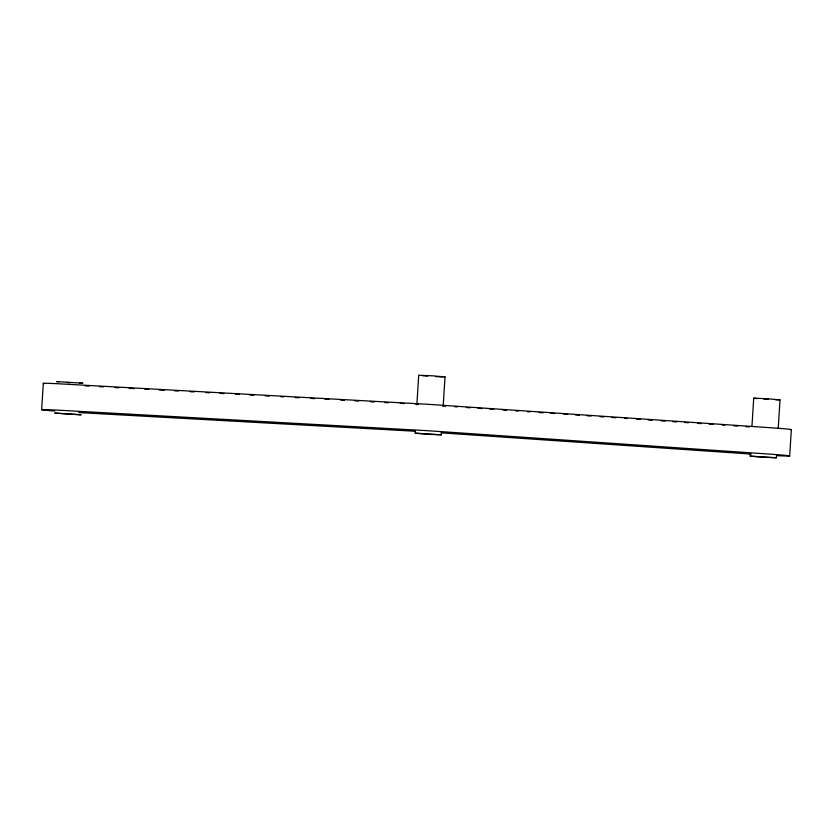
<?xml version="1.0" encoding="UTF-8"?>
<svg xmlns="http://www.w3.org/2000/svg" width="833" height="833" viewBox="0 0 833 833"><rect width="100%" height="100%" fill="white"/><g stroke="black" fill="none" stroke-linecap="round" stroke-linejoin="round"><path stroke-width="1.25" d="M41.65 409.721L43.306 383.399M441.532 432.254L441.375 434.826L427.506 434.243L415.344 433.233L415.24 430.567M416.854 404.828L418.718 375.225L432.587 375.818L445.02 376.912L443.156 406.514M776.533 455.203L776.366 457.775L762.507 457.182L750.335 456.182L750.231 453.516M751.939 426.486L753.719 398.174L767.578 398.757L780.011 399.861L778.23 428.172M789.694 455.932L791.35 429.599M444.385 376.943L445.02 376.912M780.011 399.861L775.648 399.788M415.073 433.139L441.375 434.826M750.075 456.088L776.366 457.775M79.479 383.201L82.925 383.201L56.613 381.576L58.664 381.858M442.896 376.922L435.659 376.589M85.164 385.887L89.048 386.106M99.429 386.679L103.313 386.897M114.985 387.543L118.869 387.761M129.25 388.334L134.436 388.615M144.807 389.198L148.691 389.417M159.072 389.99L164.257 390.271M174.628 390.854L178.512 391.062M190.184 391.718L194.079 391.926M205.741 392.582L209.635 392.791M220.006 393.374L223.89 393.582M235.562 394.238L239.456 394.446M249.827 395.029L253.711 395.238M265.383 395.883L269.278 396.102M280.94 396.747L283.532 396.893M295.205 397.539L299.099 397.757M310.761 398.403L314.655 398.622M325.026 399.194L328.92 399.413M340.582 400.059L344.477 400.277M354.848 400.85L358.731 401.069M370.404 401.714L374.298 401.933M384.669 402.506L388.553 402.724M400.225 403.37L404.12 403.589M415.782 404.234L418.374 404.38M78.666 412.574L415.084 431.244M768.432 399.413L763.892 399.122M66.921 382.503L70.347 382.722M443.031 405.921L445.624 406.098M454.714 406.712L457.317 406.889M466.407 407.514L470.301 407.785M478.09 408.316L481.984 408.587M489.773 409.118L493.667 409.388M502.757 410.003L506.651 410.273M515.742 410.898L518.345 411.075M527.424 411.7L530.027 411.877M539.118 412.502L543.012 412.762M550.8 413.293L554.695 413.564M563.785 414.188L567.679 414.459M575.468 414.99L579.362 415.25M587.161 415.792L591.055 416.052M600.145 416.677L604.04 416.948M611.828 417.479L615.722 417.75M624.812 418.364L627.405 418.541M636.495 419.166L640.39 419.436M648.178 419.967L652.083 420.238M661.163 420.863L665.067 421.123M672.856 421.654L676.75 421.925M684.539 422.456L688.433 422.727M697.523 423.351L701.417 423.612M709.206 424.153L713.1 424.413M722.19 425.038L724.793 425.215M733.883 425.84L737.778 426.111M745.566 426.642L749.461 426.902M441.053 432.837L751.21 454.079M427.777 376.099L422.06 375.652M757.062 398.601L753.719 398.174M44.555 383.628A26.385 0.594 3.6 0 1 61.486 383.94L428.891 404.359L770.733 427.745A26.385 0.594 3.6 0 1 790.756 429.724M54.77 411.044A26.385 0.594 3.6 0 1 41.765 409.638A26.385 0.594 3.6 0 1 59.83 410.263L427.235 430.682L769.078 454.068A26.385 0.594 3.6 0 1 789.32 455.828A26.385 0.594 3.6 0 1 777.543 455.693M54.926 413.106L80.936 414.792L54.926 413.106"/></g></svg>
